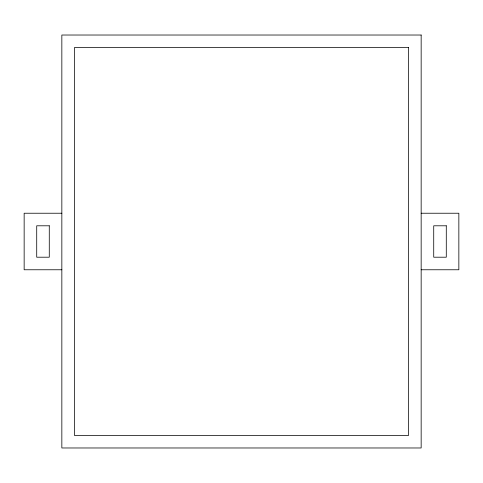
<?xml version="1.0" encoding="UTF-8"?>
<svg xmlns="http://www.w3.org/2000/svg" width="483" height="483" viewBox="0 0 483 483"><rect width="100%" height="100%" fill="white"/><g stroke="black" fill="none" stroke-linecap="round" stroke-linejoin="round"><path stroke-width="0.72" d="M61.842 213.232L24.15 213.232L24.15 269.768L61.842 269.768M421.158 213.232L458.85 213.232L458.85 269.768L421.158 269.768M421.158 35.024L61.842 35.024L61.842 447.976L421.158 447.976L421.158 35.024M408.594 47.588L74.406 47.588L74.406 435.412L408.594 435.412L408.594 47.588M49.278 225.796L36.714 225.796L36.714 257.204L49.278 257.204L49.278 225.796M446.286 225.796L433.722 225.796L433.722 257.204L446.286 257.204L446.286 225.796"/></g></svg>
